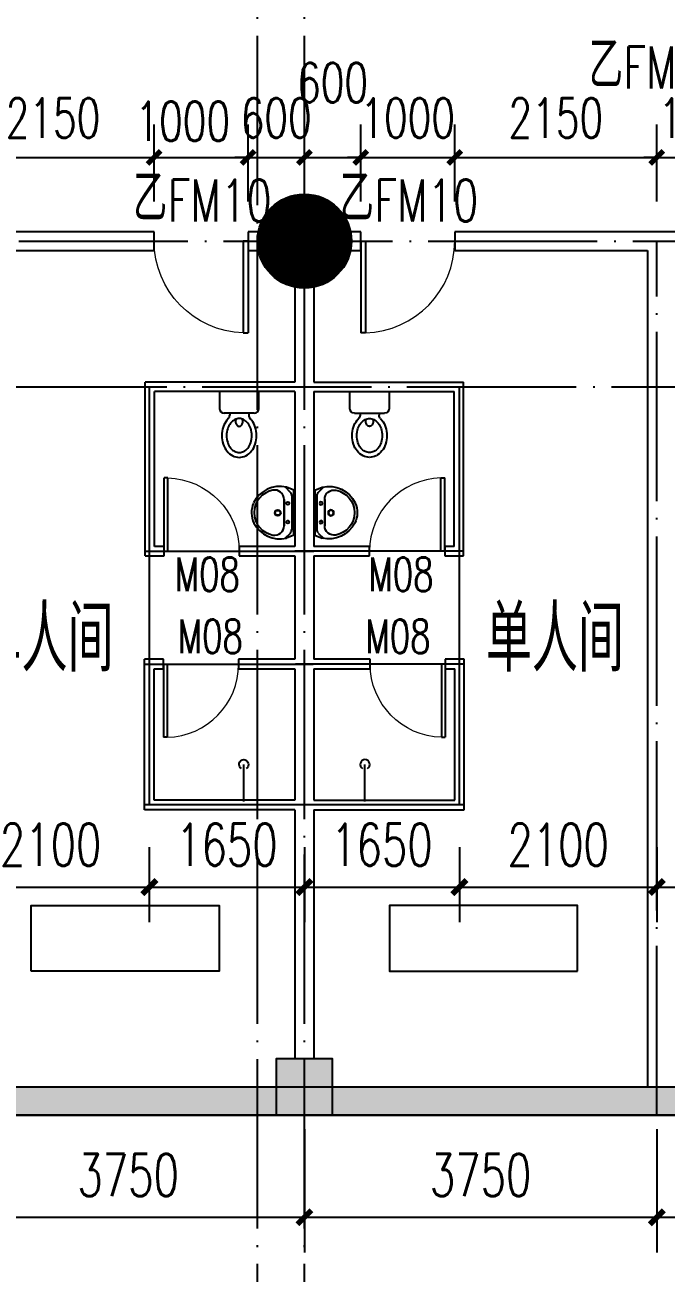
# Model space of a CAD drawing. Extents: x 246015 to 608740, y -108003 to 88400.
# Drawn here: x 419881 to 426702, y -31442 to -18161 of the extents above; entities that cross this region are included whole.
import ezdxf

# ---------------------------------------------------------------- set-up
doc = ezdxf.new("R2010")
doc.units = 0
doc.header["$LTSCALE"] = 3000
doc.header["$MEASUREMENT"] = 0
doc.header["$PDMODE"] = 1
doc.linetypes.add('DOTE', pattern=[2.42, 2, -0.2, 0.02, -0.2])
doc.layers.get('0').update_dxf_attribs({"linetype": 'CONTINUOUS'})
doc.layers.get('DEFPOINTS').update_dxf_attribs({"linetype": 'CONTINUOUS'})
for name, color, linetype in [('column', 9, 'CONTINUOUS'), ('dote', 1, 'DOTE'), ('LVTRY', 6, 'CONTINUOUS'), ('PUB_DIM', 3, 'CONTINUOUS'), ('PUB_HATCH', 8, 'CONTINUOUS'), ('PUB_TEXT', 7, 'CONTINUOUS'), ('stair', 2, 'CONTINUOUS'), ('WALL', 9, 'CONTINUOUS'), ('WINDOW', 4, 'CONTINUOUS'), ('WINDOW_TEXT', 7, 'CONTINUOUS')]:
    doc.layers.add(name, color=color, linetype=linetype)
doc.styles.add('_TCH_WINDOW', font='SIMPLEX', dxfattribs={"bigfont": 'GBCBIG'})
doc.styles.add('DIM_FONT', font='simplex.shx', dxfattribs={"width": 0.7, "bigfont": 'hztxt.shx'})
doc.dimstyles.new('DIMN140', dxfattribs={"dimscale": 1.4, "dimtxt": 300, "dimasz": 100, "dimexe": 250, "dimexo": 300, "dimgap": 150, "dimtad": 1, "dimdec": 0, "dimzin": 0, "dimdsep": 46, "dimtxsty": 'DIM_FONT', "dimblk": 'ARCHTICK', "dimcen": 0.09, "dimclrt": 7, "dimazin": 2, "dimtfac": 1, "dimtdec": 0, "dimtix": 1, "dimtmove": 2, "dimatfit": 3, "dimfxl": 0, "dimtolj": 1, "dimtzin": 0, "dimarcsym": 0})
doc.dimstyles.new('DIMN150', dxfattribs={"dimscale": 1.5, "dimtxt": 300, "dimasz": 100, "dimexe": 250, "dimexo": 300, "dimgap": 150, "dimtad": 1, "dimdec": 0, "dimzin": 0, "dimdsep": 46, "dimtxsty": 'DIM_FONT', "dimblk": 'ARCHTICK', "dimcen": 0.09, "dimclrt": 7, "dimazin": 2, "dimtfac": 1, "dimtdec": 0, "dimtix": 1, "dimtmove": 2, "dimatfit": 3, "dimfxl": 0, "dimtolj": 1, "dimtzin": 0, "dimarcsym": 0})

# ---------------------------------------------------------------- blocks, each defined once
blk = doc.blocks.new('_ARCHTICK')
at = {"color": 0, "linetype": 'ByBlock', "const_width": 0.4}
blk.add_lwpolyline([(-0.5, -0.5), (0.5, 0.5)], dxfattribs=at)
blk = doc.blocks.new('*D436')
at = {"layer": 'DEFPOINTS', "color": 0}
for p in [(427654, -19571), (426604, -20461), (427654, -20461)]:
    blk.add_point(p, dxfattribs=at)
at = {"layer": 'PUB_DIM', "color": 0, "lineweight": -2}
for p, q in [((426604, -20041), (426604, -19221)), ((427654, -20041), (427654, -19221)), ((426604, -19571), (426464, -19571)), ((426604, -19571), (427654, -19571)), ((427654, -19571), (427794, -19571))]:
    blk.add_line(p, q, dxfattribs=at)
at = {"layer": 'PUB_DIM', "color": 0, "lineweight": -2, "xscale": 140, "yscale": 140, "zscale": 140}
blk.add_blockref('_ARCHTICK', (426604, -19571), dxfattribs=at)
at = {"layer": 'PUB_DIM', "color": 0, "lineweight": -2, "xscale": 140, "yscale": 140, "zscale": 140, "rotation": 180}
blk.add_blockref('_ARCHTICK', (427654, -19571), dxfattribs=at)
at = {"layer": 'PUB_DIM', "color": 7, "insert": (427129, -19151), "char_height": 420, "attachment_point": 5, "style": 'DIM_FONT'}
blk.add_mtext('\\A1;1050', dxfattribs=at)
blk = doc.blocks.new('*D437')
at = {"layer": 'DEFPOINTS', "color": 0}
for p in [(426604, -19571), (424453, -20461), (426604, -20461)]:
    blk.add_point(p, dxfattribs=at)
at = {"layer": 'PUB_DIM', "color": 0, "lineweight": -2}
for p, q in [((424453, -20041), (424453, -19221)), ((426604, -20041), (426604, -19221)), ((424453, -19571), (426604, -19571))]:
    blk.add_line(p, q, dxfattribs=at)
at = {"layer": 'PUB_DIM', "color": 0, "lineweight": -2, "xscale": 140, "yscale": 140, "zscale": 140, "rotation": 180}
blk.add_blockref('_ARCHTICK', (424453, -19571), dxfattribs=at)
at = {"layer": 'PUB_DIM', "color": 0, "lineweight": -2, "xscale": 140, "yscale": 140, "zscale": 140}
blk.add_blockref('_ARCHTICK', (426604, -19571), dxfattribs=at)
at = {"layer": 'PUB_DIM', "color": 7, "insert": (425529, -19151), "char_height": 420, "attachment_point": 5, "style": 'DIM_FONT'}
blk.add_mtext('\\A1;2150', dxfattribs=at)
blk = doc.blocks.new('*D438')
at = {"layer": 'DEFPOINTS', "color": 0}
for p in [(424453, -19571), (423453, -20461), (424453, -20461)]:
    blk.add_point(p, dxfattribs=at)
at = {"layer": 'PUB_DIM', "color": 0, "lineweight": -2}
for p, q in [((423453, -20041), (423453, -19221)), ((424453, -20041), (424453, -19221)), ((423453, -19571), (423313, -19571)), ((423453, -19571), (424453, -19571)), ((424453, -19571), (424593, -19571))]:
    blk.add_line(p, q, dxfattribs=at)
at = {"layer": 'PUB_DIM', "color": 0, "lineweight": -2, "xscale": 140, "yscale": 140, "zscale": 140}
blk.add_blockref('_ARCHTICK', (423453, -19571), dxfattribs=at)
at = {"layer": 'PUB_DIM', "color": 0, "lineweight": -2, "xscale": 140, "yscale": 140, "zscale": 140, "rotation": 180}
blk.add_blockref('_ARCHTICK', (424453, -19571), dxfattribs=at)
at = {"layer": 'PUB_DIM', "color": 7, "insert": (423953, -19151), "char_height": 420, "attachment_point": 5, "style": 'DIM_FONT'}
blk.add_mtext('\\A1;1000', dxfattribs=at)
blk = doc.blocks.new('*D439')
at = {"layer": 'DEFPOINTS', "color": 0}
for p in [(423453, -19571), (422854, -20461), (423453, -20461)]:
    blk.add_point(p, dxfattribs=at)
at = {"layer": 'PUB_DIM', "color": 0, "lineweight": -2}
for p, q in [((422854, -20041), (422854, -19221)), ((423453, -20041), (423453, -19221)), ((422854, -19571), (423453, -19571))]:
    blk.add_line(p, q, dxfattribs=at)
at = {"layer": 'PUB_DIM', "color": 0, "lineweight": -2, "xscale": 140, "yscale": 140, "zscale": 140, "rotation": 180}
blk.add_blockref('_ARCHTICK', (422854, -19571), dxfattribs=at)
at = {"layer": 'PUB_DIM', "color": 0, "lineweight": -2, "xscale": 140, "yscale": 140, "zscale": 140}
blk.add_blockref('_ARCHTICK', (423453, -19571), dxfattribs=at)
at = {"layer": 'PUB_DIM', "color": 7, "insert": (423154, -18776), "char_height": 420, "attachment_point": 5, "style": 'DIM_FONT'}
blk.add_mtext('\\A1;600', dxfattribs=at)
blk = doc.blocks.new('*D440')
at = {"layer": 'DEFPOINTS', "color": 0}
for p in [(422854, -19571), (422254, -20461), (422854, -20461)]:
    blk.add_point(p, dxfattribs=at)
at = {"layer": 'PUB_DIM', "color": 0, "lineweight": -2}
for p, q in [((422254, -20041), (422254, -19221)), ((422854, -20041), (422854, -19221)), ((422254, -19571), (422114, -19571)), ((422254, -19571), (422854, -19571)), ((422854, -19571), (422994, -19571))]:
    blk.add_line(p, q, dxfattribs=at)
at = {"layer": 'PUB_DIM', "color": 0, "lineweight": -2, "xscale": 140, "yscale": 140, "zscale": 140}
blk.add_blockref('_ARCHTICK', (422254, -19571), dxfattribs=at)
at = {"layer": 'PUB_DIM', "color": 0, "lineweight": -2, "xscale": 140, "yscale": 140, "zscale": 140, "rotation": 180}
blk.add_blockref('_ARCHTICK', (422854, -19571), dxfattribs=at)
at = {"layer": 'PUB_DIM', "color": 7, "insert": (422554, -19151), "char_height": 420, "attachment_point": 5, "style": 'DIM_FONT'}
blk.add_mtext('\\A1;600', dxfattribs=at)
blk = doc.blocks.new('*D441')
at = {"layer": 'DEFPOINTS', "color": 0}
for p in [(422254, -19571), (421254, -20461), (422254, -20461)]:
    blk.add_point(p, dxfattribs=at)
at = {"layer": 'PUB_DIM', "color": 0, "lineweight": -2}
for p, q in [((421254, -20041), (421254, -19221)), ((422254, -20041), (422254, -19221)), ((421254, -19571), (422254, -19571))]:
    blk.add_line(p, q, dxfattribs=at)
at = {"layer": 'PUB_DIM', "color": 0, "lineweight": -2, "xscale": 140, "yscale": 140, "zscale": 140, "rotation": 180}
blk.add_blockref('_ARCHTICK', (421254, -19571), dxfattribs=at)
at = {"layer": 'PUB_DIM', "color": 0, "lineweight": -2, "xscale": 140, "yscale": 140, "zscale": 140}
blk.add_blockref('_ARCHTICK', (422254, -19571), dxfattribs=at)
at = {"layer": 'PUB_DIM', "color": 7, "insert": (421560, -19186), "char_height": 420, "attachment_point": 5, "style": 'DIM_FONT'}
blk.add_mtext('\\A1;1000', dxfattribs=at)
blk = doc.blocks.new('*D442')
at = {"layer": 'DEFPOINTS', "color": 0}
for p in [(421254, -19571), (419104, -20461), (421254, -20461)]:
    blk.add_point(p, dxfattribs=at)
at = {"layer": 'PUB_DIM', "color": 0, "lineweight": -2}
for p, q in [((419104, -20041), (419104, -19221)), ((421254, -20041), (421254, -19221)), ((419104, -19571), (421254, -19571))]:
    blk.add_line(p, q, dxfattribs=at)
at = {"layer": 'PUB_DIM', "color": 0, "lineweight": -2, "xscale": 140, "yscale": 140, "zscale": 140, "rotation": 180}
blk.add_blockref('_ARCHTICK', (419104, -19571), dxfattribs=at)
at = {"layer": 'PUB_DIM', "color": 0, "lineweight": -2, "xscale": 140, "yscale": 140, "zscale": 140}
blk.add_blockref('_ARCHTICK', (421254, -19571), dxfattribs=at)
at = {"layer": 'PUB_DIM', "color": 7, "insert": (420179, -19151), "char_height": 420, "attachment_point": 5, "style": 'DIM_FONT'}
blk.add_mtext('\\A1;2150', dxfattribs=at)
blk = doc.blocks.new('*D718')
at = {"layer": 'DEFPOINTS', "color": 0}
for p in [(426604, -29461), (430354, -29461), (430354, -30849)]:
    blk.add_point(p, dxfattribs=at)
at = {"layer": 'PUB_DIM', "color": 0, "lineweight": -2}
for p, q in [((426604, -29911), (426604, -31224)), ((430354, -29911), (430354, -31224)), ((426604, -30849), (430354, -30849))]:
    blk.add_line(p, q, dxfattribs=at)
at = {"layer": 'PUB_DIM', "color": 0, "lineweight": -2, "xscale": 150, "yscale": 150, "zscale": 150, "rotation": 180}
blk.add_blockref('_ARCHTICK', (426604, -30849), dxfattribs=at)
at = {"layer": 'PUB_DIM', "color": 0, "lineweight": -2, "xscale": 150, "yscale": 150, "zscale": 150}
blk.add_blockref('_ARCHTICK', (430354, -30849), dxfattribs=at)
at = {"layer": 'PUB_DIM', "color": 7, "insert": (428479, -30399), "char_height": 450, "attachment_point": 5, "style": 'DIM_FONT'}
blk.add_mtext('\\A1;3750', dxfattribs=at)
blk = doc.blocks.new('*D719')
at = {"layer": 'DEFPOINTS', "color": 0}
for p in [(422854, -29461), (426604, -29461), (426604, -30849)]:
    blk.add_point(p, dxfattribs=at)
at = {"layer": 'PUB_DIM', "color": 0, "lineweight": -2}
for p, q in [((422854, -29911), (422854, -31224)), ((426604, -29911), (426604, -31224)), ((422854, -30849), (426604, -30849))]:
    blk.add_line(p, q, dxfattribs=at)
at = {"layer": 'PUB_DIM', "color": 0, "lineweight": -2, "xscale": 150, "yscale": 150, "zscale": 150, "rotation": 180}
blk.add_blockref('_ARCHTICK', (422854, -30849), dxfattribs=at)
at = {"layer": 'PUB_DIM', "color": 0, "lineweight": -2, "xscale": 150, "yscale": 150, "zscale": 150}
blk.add_blockref('_ARCHTICK', (426604, -30849), dxfattribs=at)
at = {"layer": 'PUB_DIM', "color": 7, "insert": (424729, -30399), "char_height": 450, "attachment_point": 5, "style": 'DIM_FONT'}
blk.add_mtext('\\A1;3750', dxfattribs=at)
blk = doc.blocks.new('*D720')
at = {"layer": 'DEFPOINTS', "color": 0}
for p in [(419104, -29461), (422854, -29461), (422854, -30849)]:
    blk.add_point(p, dxfattribs=at)
at = {"layer": 'PUB_DIM', "color": 0, "lineweight": -2}
for p, q in [((419104, -29911), (419104, -31224)), ((422854, -29911), (422854, -31224)), ((419104, -30849), (422854, -30849))]:
    blk.add_line(p, q, dxfattribs=at)
at = {"layer": 'PUB_DIM', "color": 0, "lineweight": -2, "xscale": 150, "yscale": 150, "zscale": 150, "rotation": 180}
blk.add_blockref('_ARCHTICK', (419104, -30849), dxfattribs=at)
at = {"layer": 'PUB_DIM', "color": 0, "lineweight": -2, "xscale": 150, "yscale": 150, "zscale": 150}
blk.add_blockref('_ARCHTICK', (422854, -30849), dxfattribs=at)
at = {"layer": 'PUB_DIM', "color": 7, "insert": (420979, -30399), "char_height": 450, "attachment_point": 5, "style": 'DIM_FONT'}
blk.add_mtext('\\A1;3750', dxfattribs=at)
blk = doc.blocks.new('*D754')
at = {"layer": 'DEFPOINTS', "color": 0}
for p in [(419104, -26462), (421204, -26462), (421204, -27335)]:
    blk.add_point(p, dxfattribs=at)
at = {"layer": 'PUB_DIM', "color": 0, "lineweight": -2}
for p, q in [((419104, -26912), (419104, -27710)), ((421204, -26912), (421204, -27710)), ((419104, -27335), (421204, -27335))]:
    blk.add_line(p, q, dxfattribs=at)
at = {"layer": 'PUB_DIM', "color": 0, "lineweight": -2, "xscale": 150, "yscale": 150, "zscale": 150, "rotation": 180}
blk.add_blockref('_ARCHTICK', (419104, -27335), dxfattribs=at)
at = {"layer": 'PUB_DIM', "color": 0, "lineweight": -2, "xscale": 150, "yscale": 150, "zscale": 150}
blk.add_blockref('_ARCHTICK', (421204, -27335), dxfattribs=at)
at = {"layer": 'PUB_DIM', "color": 7, "insert": (420154, -26885), "char_height": 450, "attachment_point": 5, "style": 'DIM_FONT'}
blk.add_mtext('\\A1;2100', dxfattribs=at)
blk = doc.blocks.new('*D755')
at = {"layer": 'DEFPOINTS', "color": 0}
for p in [(421204, -26462), (422854, -26462), (422854, -27335)]:
    blk.add_point(p, dxfattribs=at)
at = {"layer": 'PUB_DIM', "color": 0, "lineweight": -2}
for p, q in [((421204, -26912), (421204, -27710)), ((422854, -26912), (422854, -27710)), ((421204, -27335), (422854, -27335))]:
    blk.add_line(p, q, dxfattribs=at)
at = {"layer": 'PUB_DIM', "color": 0, "lineweight": -2, "xscale": 150, "yscale": 150, "zscale": 150, "rotation": 180}
blk.add_blockref('_ARCHTICK', (421204, -27335), dxfattribs=at)
at = {"layer": 'PUB_DIM', "color": 0, "lineweight": -2, "xscale": 150, "yscale": 150, "zscale": 150}
blk.add_blockref('_ARCHTICK', (422854, -27335), dxfattribs=at)
at = {"layer": 'PUB_DIM', "color": 7, "insert": (422029, -26885), "char_height": 450, "attachment_point": 5, "style": 'DIM_FONT'}
blk.add_mtext('\\A1;1650', dxfattribs=at)
blk = doc.blocks.new('*D756')
at = {"layer": 'DEFPOINTS', "color": 0}
for p in [(422854, -26462), (424503, -26462), (424503, -27335)]:
    blk.add_point(p, dxfattribs=at)
at = {"layer": 'PUB_DIM', "color": 0, "lineweight": -2}
for p, q in [((422854, -26912), (422854, -27710)), ((424503, -26912), (424503, -27710)), ((422854, -27335), (424503, -27335))]:
    blk.add_line(p, q, dxfattribs=at)
at = {"layer": 'PUB_DIM', "color": 0, "lineweight": -2, "xscale": 150, "yscale": 150, "zscale": 150, "rotation": 180}
blk.add_blockref('_ARCHTICK', (422854, -27335), dxfattribs=at)
at = {"layer": 'PUB_DIM', "color": 0, "lineweight": -2, "xscale": 150, "yscale": 150, "zscale": 150}
blk.add_blockref('_ARCHTICK', (424503, -27335), dxfattribs=at)
at = {"layer": 'PUB_DIM', "color": 7, "insert": (423679, -26885), "char_height": 450, "attachment_point": 5, "style": 'DIM_FONT'}
blk.add_mtext('\\A1;1650', dxfattribs=at)
blk = doc.blocks.new('*D757')
at = {"layer": 'DEFPOINTS', "color": 0}
for p in [(424503, -26462), (426604, -26462), (426604, -27335)]:
    blk.add_point(p, dxfattribs=at)
at = {"layer": 'PUB_DIM', "color": 0, "lineweight": -2}
for p, q in [((424503, -26912), (424503, -27710)), ((426604, -26912), (426604, -27710)), ((424503, -27335), (426604, -27335))]:
    blk.add_line(p, q, dxfattribs=at)
at = {"layer": 'PUB_DIM', "color": 0, "lineweight": -2, "xscale": 150, "yscale": 150, "zscale": 150, "rotation": 180}
blk.add_blockref('_ARCHTICK', (424503, -27335), dxfattribs=at)
at = {"layer": 'PUB_DIM', "color": 0, "lineweight": -2, "xscale": 150, "yscale": 150, "zscale": 150}
blk.add_blockref('_ARCHTICK', (426604, -27335), dxfattribs=at)
at = {"layer": 'PUB_DIM', "color": 7, "insert": (425554, -26885), "char_height": 450, "attachment_point": 5, "style": 'DIM_FONT'}
blk.add_mtext('\\A1;2100', dxfattribs=at)
blk = doc.blocks.new('*D758')
at = {"layer": 'DEFPOINTS', "color": 0}
for p in [(426604, -26462), (428704, -26462), (428704, -27335)]:
    blk.add_point(p, dxfattribs=at)
at = {"layer": 'PUB_DIM', "color": 0, "lineweight": -2}
for p, q in [((426604, -26912), (426604, -27710)), ((428704, -26912), (428704, -27710)), ((426604, -27335), (428704, -27335))]:
    blk.add_line(p, q, dxfattribs=at)
at = {"layer": 'PUB_DIM', "color": 0, "lineweight": -2, "xscale": 150, "yscale": 150, "zscale": 150, "rotation": 180}
blk.add_blockref('_ARCHTICK', (426604, -27335), dxfattribs=at)
at = {"layer": 'PUB_DIM', "color": 0, "lineweight": -2, "xscale": 150, "yscale": 150, "zscale": 150}
blk.add_blockref('_ARCHTICK', (428704, -27335), dxfattribs=at)
at = {"layer": 'PUB_DIM', "color": 7, "insert": (427654, -26885), "char_height": 450, "attachment_point": 5, "style": 'DIM_FONT'}
blk.add_mtext('\\A1;2100', dxfattribs=at)
blk = doc.blocks.new('_YZH')
blk.add_circle((0, 0), 0.5)
at = {"layer": 'PUB_HATCH', "const_width": 0.5}
blk.add_lwpolyline([(-0.25, 0, 1), (0.25, 0, 1)], format="xyb", close=True, dxfattribs=at)
blk = doc.blocks.new('$DorLib2D$00000001')
for p, q in [((0.45, 0.975), (0.5, 0.975)), ((0.45, 0), (0.45, 0.975)), ((0.5, 0), (0.5, 0.975)), ((0.5, 0), (0.45, 0))]:
    blk.add_line(p, q)
at = {"lineweight": 13}
blk.add_arc((0.475, 0), 0.975, 91.4693, 180, dxfattribs=at)
blk = doc.blocks.new('$lvtry$00000005')
for p, q in [((-210, 0, 0), (-210, -180, 0)), ((210, 0, 0), (-210, 0, 0)), ((210, -180, 0), (210, 0, 0)), ((160, -230, 0), (-160, -230, 0)), ((-101, -230, 0), (-101, -254, 0)), ((101, -230, 0), (101, -254, 0))]:
    blk.add_line(p, q)
at = {"elevation": 0}
blk.add_lwpolyline([(-135, -469, 0.080312), (-123, -544, 0.089014), (-92, -602, 0.104918), (-46, -639, 0.119812), (0, -650, 0.119812), (46, -639, 0.104918), (92, -602, 0.089014), (123, -544, 0.080312), (135, -469, 0.080312), (123, -395, 0.089014), (92, -337, 0.104918), (46, -300, 0.119812), (0, -288, 0.119812), (-46, -300, 0.104918), (-92, -337, 0.089014), (-123, -395, 0.080312)], format="xyb", close=True, dxfattribs=at)
for points in [[(-35, -295, 0.013578), (-36, -298, 0.073567), (-39, -318, 0.073567)], [(-39, -318, 0.073567), (-36, -339, 0.084454), (-27, -356, 0.10642), (-14, -368, 0.129709), (0, -372, 0.129709), (14, -368, 0.10642), (27, -356, 0.084454), (36, -339, 0.073567), (39, -318, 0.073567), (36, -298, 0.014016), (35, -295, 0.10642)]]:
    blk.add_lwpolyline(points, format="xyb", dxfattribs=at)
for centre, radius, start, end in [((-160, -180, 0), 50, 180, 270), ((-151, -254, 0), 50, 314.8144, 0), ((151, -254, 0), 50, 180, 225.2555), ((160, -180, 0), 50, 270, 0), ((102, -469, 0), 287, 161.6333, 180), ((52, -453, 0), 235, 141.2863, 161.6333), ((20, -427, 0), 194, 134.8144, 141.2863), ((-20, -427, 0), 194, 38.7137, 45.2555), ((-52, -453, 0), 235, 18.3667, 38.7137), ((-102, -469, 0), 287, 0, 18.3667), ((102, -469, 0), 287, 180, 198.3667), ((-102, -469, 0), 287, 341.6333, 0), ((52, -486, 0), 235, 198.3667, 218.7137), ((20, -512, 0), 194, 218.7137, 242.6714), ((-20, -512, 0), 194, 297.3286, 321.2863), ((-52, -486, 0), 235, 321.2863, 341.6333), ((0, -551, 0), 150, 242.6714, 270), ((0, -551, 0), 150, 270, 297.3286)]:
    blk.add_arc(centre, radius, start, end)
blk = doc.blocks.new('$lvtry$00000010')
blk.add_line((0, -37), (0, -432))
blk.add_arc((0, -432), 50, 121.0332, 58.9668)
blk = doc.blocks.new('$lvtry$00000178')
for p, q in [((-240, 0, 0), (-270, -79, 0)), ((240, 0, 0), (-240, 0, 0)), ((-237, 0, 0), (239, 0, 0)), ((240, 0, 0), (270, -79, 0)), ((-213, -36, 0), (-271, -91, 0)), ((-179, -23, 0), (181, -23, 0)), ((-141, -105, 0), (141, -105, 0)), ((141, -105, 0), (-141, -105, 0)), ((217, -37, 0), (274, -95, 0))]:
    blk.add_line(p, q)
for centre, radius in [((-99, -65, 0), 16.3), ((101, -65, 0), 16.3), ((2, -172, 0), 31.6)]:
    blk.add_circle(centre, radius)
at = {"lineweight": 13}
blk.add_circle((2, -172, 0), 23, dxfattribs=at)
for centre, radius, start, end in [((28, -152, 0), 307, 166.1751, 244.7296), ((-141, -205, 0), 100, 90, 190.5602), ((-179, -73, 0), 50, 90, 133.181), ((-28, -152, 0), 307, 297.0639, 13.8249), ((141, -205, 0), 100, 349.4398, 90), ((181, -73, 0), 50, 44.5607, 90), ((0, -179, 0), 243, 190.5602, 349.4398), ((0, -201, 0), 250, 245.8071, 296.4628)]:
    blk.add_arc(centre, radius, start, end)
blk.add_point((1, -65, 0))
blk = doc.blocks.new('_FZH')
blk.add_lwpolyline([(-0.5, -0.5), (0.5, -0.5), (0.5, 0.5), (-0.5, 0.5)], close=True)
at = {"layer": 'PUB_HATCH'}
blk.add_solid([(-0.5, -0.5), (0.5, -0.5), (-0.5, 0.5), (0.5, 0.5)], dxfattribs=at)

msp = doc.modelspace()

# ---------------------------------------------------------------- hatches: boundary and pattern name
at = {"layer": 'PUB_HATCH'}
for points in [[(422553.9, -29761.4), (422553.9, -29461.4), (419103.9, -29461.4), (419103.9, -29761.4)], [(423153.9, -29461.4), (423153.9, -29761.4), (426603.9, -29761.4), (426603.9, -29461.4)], [(426603.9, -29461.4), (426603.9, -29761.4), (430353.9, -29761.4), (430353.9, -29461.4)]]:
    msp.add_hatch(color=256, dxfattribs=at).paths.add_polyline_path(points)

# ---------------------------------------------------------------- linework, layer by layer
at = {"layer": 'dote', "ltscale": 0.3}
for p, q in [((422853.9, -81061.4), (422853.9, 53538.6)), ((422353.9, -81061.4), (422353.9, 706.8)), ((295667.9, -20461.4), (554353.9, -20461.4)), ((426603.9, -29761.4), (426603.9, -20461.4)), ((417410.9, -22011.4), (454653.9, -22011.4)), ((421160.9, -23761.6), (422953.9, -23761.6)), ((424546.9, -23761.6), (422753.9, -23761.6)), ((421154.3, -24961.7), (422947.3, -24961.7)), ((424553.4, -24961.7), (422760.4, -24961.7)), ((295667.9, -29461.4), (554353.9, -29461.4))]:
    msp.add_line(p, q, dxfattribs=at)
at = {"layer": 'dote'}
for p, q in [((421204.3, -26461.7), (421204.3, -22011.4)), ((424503.4, -26461.7), (424503.4, -22011.4)), ((424553.4, -26461.7), (421154.3, -26461.7))]:
    msp.add_line(p, q, dxfattribs=at)
at = {"layer": 'LVTRY'}
for points in [[(419947, -28231), (419947, -27531), (421947, -27531), (421947, -28231), (419947, -28231)], [(425760.7, -28231), (425760.7, -27531), (423760.7, -27531), (423760.7, -28231), (425760.7, -28231)]]:
    msp.add_lwpolyline(points, close=True, dxfattribs=at)
at = {"layer": 'stair'}
msp.add_lwpolyline([(299553.9, 3467.8), (299553.9, 28838.6), (316453.9, 28838.6), (316453.9, 27409.7), (323493.1, 28025.5), (322800.2, 35945.3, -0.0349916), (393128.8, 42129.1), (393066.7, 42838.6), (467189.2, 42838.6), (467163, 42538.6), (467127.7, 42135.3, -0.0358539), (537955.2, 35916.1), (536854.9, 23339.1), (538648, 23182.2), (537798.3, 13438.6), (553653.9, 13438.6), (553653.9, -20761.4), (454653.9, -20761.4), (454653.9, -29761.4), (393186.2, -29761.4), (325560.9, -48546.2), (299553.9, 3467.8)], format="xyb", close=True, dxfattribs=at)
at = {"layer": 'WALL'}
for p, q in [((421254.3, -20361.4), (419103.9, -20361.4)), ((421254.3, -20561.4), (421254.3, -20361.4)), ((422364, -20361.4), (422254.3, -20361.4)), ((422254.3, -20361.4), (422254.3, -20561.4)), ((423453.4, -20361.4), (423343.8, -20361.4)), ((423453.4, -20561.4), (423453.4, -20361.4)), ((426603.9, -20361.4), (424453.4, -20361.4)), ((424453.4, -20361.4), (424453.4, -20561.4)), ((427653.9, -20361.4), (426603.9, -20361.4)), ((419203.9, -20561.4), (421254.3, -20561.4)), ((422254.3, -20561.4), (422364, -20561.4)), ((423343.8, -20561.4), (423453.4, -20561.4)), ((424453.4, -20561.4), (426503.9, -20561.4)), ((426503.9, -20561.4), (426503.9, -29461.4)), ((422753.9, -20951.3), (422753.9, -21961.4)), ((422953.9, -20951.3), (422953.9, -21961.4)), ((422753.9, -21961.4), (421160.9, -21961.4)), ((421160.9, -23811.6), (421160.9, -21961.4)), ((422953.9, -21961.4), (424546.9, -21961.4)), ((424546.9, -23811.6), (424546.9, -21961.4)), ((422753.9, -22061.4), (421260.9, -22061.4)), ((421260.9, -23711.6), (421260.9, -22061.4)), ((422753.9, -22061.4), (422753.9, -23711.6)), ((422953.9, -22061.4), (422953.9, -23711.6)), ((422953.9, -22061.4), (424446.9, -22061.4)), ((424446.9, -23711.6), (424446.9, -22061.4)), ((421360.9, -23711.6), (421260.9, -23711.6)), ((421360.9, -23811.6), (421360.9, -23711.6)), ((422753.9, -23711.6), (422160.9, -23711.6)), ((422160.9, -23711.6), (422160.9, -23811.6)), ((423546.9, -23711.6), (422953.9, -23711.6)), ((423546.9, -23811.6), (423546.9, -23711.6)), ((424446.9, -23711.6), (424346.9, -23711.6)), ((424346.9, -23711.6), (424346.9, -23811.6)), ((421160.9, -23811.6), (421360.9, -23811.6)), ((422160.9, -23811.6), (422753.9, -23811.6)), ((422753.9, -23811.6), (422753.9, -24911.7)), ((422953.9, -23811.6), (422953.9, -24911.7)), ((422953.9, -23811.6), (423546.9, -23811.6)), ((424346.9, -23811.6), (424546.9, -23811.6)), ((421354.3, -24911.7), (421154.3, -24911.7)), ((421154.3, -26511.7), (421154.3, -24911.7)), ((421354.3, -25011.7), (421354.3, -24911.7)), ((422753.9, -24911.7), (422154.3, -24911.7)), ((422154.3, -24911.7), (422154.3, -25011.7)), ((423553.4, -24911.7), (422953.9, -24911.7)), ((423553.4, -25011.7), (423553.4, -24911.7)), ((424553.4, -24911.7), (424353.4, -24911.7)), ((424353.4, -24911.7), (424353.4, -25011.7)), ((424553.4, -26511.7), (424553.4, -24911.7)), ((421254.3, -25011.7), (421354.3, -25011.7)), ((421254.3, -26411.7), (421254.3, -25011.7)), ((422154.3, -25011.7), (422753.9, -25011.7)), ((422753.9, -25011.7), (422753.9, -26411.7)), ((422953.9, -25011.7), (422953.9, -26411.7)), ((422953.9, -25011.7), (423553.4, -25011.7)), ((424353.4, -25011.7), (424453.4, -25011.7)), ((424453.4, -26411.7), (424453.4, -25011.7)), ((422753.9, -26411.7), (421254.3, -26411.7)), ((422953.9, -26411.7), (424453.4, -26411.7)), ((422753.9, -26511.7), (421154.3, -26511.7)), ((422753.9, -26511.7), (422753.9, -29161.4)), ((422953.9, -26511.7), (422953.9, -29161.4)), ((422953.9, -26511.7), (424553.4, -26511.7)), ((419103.9, -29461.4), (422553.9, -29461.4)), ((423153.9, -29461.4), (426603.9, -29461.4)), ((426603.9, -29461.4), (430353.9, -29461.4)), ((419103.9, -29761.4), (422553.9, -29761.4)), ((423153.9, -29761.4), (426603.9, -29761.4)), ((426603.9, -29761.4), (430353.9, -29761.4))]:
    msp.add_line(p, q, dxfattribs=at)

# ---------------------------------------------------------------- block references
at = {"layer": 'column', "xscale": 1000, "yscale": 1000, "zscale": 1000}
msp.add_blockref('_YZH', (422853.9, -20461.4), dxfattribs=at)
at = {"layer": 'column', "xscale": 600, "yscale": 600, "zscale": 600, "rotation": 359.9999999867598}
msp.add_blockref('_FZH', (422853.9, -29461.4), dxfattribs=at)
at = {"layer": 'LVTRY'}
msp.add_blockref('$lvtry$00000005', (422160.9, -22061.4), dxfattribs=at)
for name, p, yscale, rotation in [('$lvtry$00000005', (423546.9, -22061.4), -0.9999999999999998, 180), ('$lvtry$00000178', (422965.1, -23350.9), -1, 270.0000000001104), ('$lvtry$00000010', (422209, -26461.4, 0), -0.999999999999999, 359.9999745933305)]:
    msp.add_blockref(name, p, dxfattribs=dict(at, yscale=yscale, rotation=rotation))
for name, p, rotation in [('$lvtry$00000178', (422742.6, -23350.9), 269.9999999998895), ('$lvtry$00000010', (423498.8, -26461.4, 0), 180.0000254066695)]:
    msp.add_blockref(name, p, dxfattribs=dict(at, rotation=rotation))
at = {"layer": 'WINDOW', "yscale": 1000, "rotation": 179.9999999986701}
for p, xscale, zscale in [((421754.3, -20461.4), -1000, -1000), ((423953.4, -20461.4), 1000, 1000)]:
    msp.add_blockref('$DorLib2D$00000001', p, dxfattribs=dict(at, xscale=xscale, zscale=zscale))
at = {"layer": 'WINDOW'}
ref = msp.add_blockref('$DorLib2D$00000001', (421760.9, -23761.6), dxfattribs=dict(at, xscale=800, yscale=-800, zscale=800, rotation=180))
ref.add_attrib('A', 'M08', (421507.9, -24844.5), dxfattribs={"layer": 'WINDOW_TEXT', "height": 357, "style": '_TCH_WINDOW', "width": 0.705882})
ref = msp.add_blockref('$DorLib2D$00000001', (423946.9, -23761.6), dxfattribs=dict(at, xscale=800, yscale=800, zscale=800))
ref.add_attrib('A', 'M08', (423503.8, -24844.5), dxfattribs={"layer": 'WINDOW_TEXT', "height": 357, "style": '_TCH_WINDOW', "width": 0.705882})
ref = msp.add_blockref('$DorLib2D$00000001', (421754.3, -24961.7), dxfattribs=dict(at, xscale=800, yscale=800, zscale=800, rotation=180))
ref.add_attrib('A', 'M08', (421475.6, -24185.1), dxfattribs={"layer": 'WINDOW_TEXT', "height": 357, "style": '_TCH_WINDOW', "width": 0.705882})
ref = msp.add_blockref('$DorLib2D$00000001', (423953.4, -24961.7), dxfattribs=dict(at, xscale=800, yscale=-800, zscale=800))
ref.add_attrib('A', 'M08', (423536.1, -24185.1), dxfattribs={"layer": 'WINDOW_TEXT', "height": 357, "style": '_TCH_WINDOW', "width": 0.705882})

# ---------------------------------------------------------------- texts
at = {"layer": 'PUB_TEXT', "style": 'DIM_FONT', "width": 0.7}
for p in [(419353.7, -25043.6), (424784.5, -25043.6)]:
    msp.add_text('单人间', height=700, dxfattribs=at).set_placement(p)
at = {"layer": 'WINDOW_TEXT', "style": '_TCH_WINDOW'}
for p in [(425879.6, -18836.4), (421030, -20252.9), (423229.1, -20252.9)]:
    msp.add_text('乙', height=506.4, rotation=360, dxfattribs=at).set_placement(p)
at = {"layer": 'WINDOW_TEXT', "style": '_TCH_WINDOW', "width": 0.705882}
for p in [(426248.2, -18836.4), (421398.6, -20252.9), (423597.7, -20252.9)]:
    msp.add_text('FM10', height=446.25, rotation=360, dxfattribs=at).set_placement(p)

# ---------------------------------------------------------------- dimensions: what is measured, and where the dimension line sits
at = {"layer": 'PUB_DIM'}
for base, p1, p2, picture, middle in [((423453.4281, -19570.562), (422853.8654, -20461.3735), (423453.4281, -20461.3735), '*D439', (423153.6467, -18776.062)), ((422254.3, -19570.6), (421254.3, -20461.4), (422254.3, -20461.4), '*D441', (421560.5, -19185.6))]:
    dim = msp.add_linear_dim(base=base, p1=p1, p2=p2, angle=0, dimstyle='DIMN140', dxfattribs=at)
    dim.commit()
    dim.dimension.update_dxf_attribs({"geometry": picture, "text_midpoint": middle, "dimtype": 129})
for p1, p2, distance, dimstyle, picture, middle in [((419103.9, -20461.4), (421254.3, -20461.4), 890.8, 'DIMN140', '*D442', (420179.1, -19150.6)), ((422254.3, -20461.4), (422853.9, -20461.4), 890.8, 'DIMN140', '*D440', (422554.1, -19150.6)), ((423453.4, -20461.4), (424453.4, -20461.4), 890.8, 'DIMN140', '*D438', (423953.4, -19150.6)), ((424453.4281, -20461.3735), (426603.8654, -20461.3735), 890.8115, 'DIMN140', '*D437', (425528.6467, -19150.562)), ((426603.9, -20461.4), (427653.9, -20461.4), 890.8, 'DIMN140', '*D436', (427128.9, -19150.6)), ((419103.9, -26461.7), (421204.3, -26461.7), -873.6, 'DIMN150', '*D754', (420154.1, -26885.2)), ((421204.3, -26461.7), (422853.9, -26461.7), -873.6, 'DIMN150', '*D755', (422029.1, -26885.2)), ((422853.8654, -26461.6892), (424503.3886, -26461.6892), -873.5536, 'DIMN150', '*D756', (423678.627, -26885.2428)), ((424503.3886, -26461.6892), (426603.8654, -26461.6892), -873.5536, 'DIMN150', '*D757', (425553.627, -26885.2428)), ((426603.9, -26461.7), (428704.3, -26461.7), -873.6, 'DIMN150', '*D758', (427654.1, -26885.2)), ((419103.9, -29461.4), (422853.9, -29461.4), -1387.1, 'DIMN150', '*D720', (420978.9, -30398.5)), ((422853.9, -29461.4), (426603.9, -29461.4), -1387.1, 'DIMN150', '*D719', (424728.9, -30398.5)), ((426603.9, -29461.4), (430353.9, -29461.4), -1387.1, 'DIMN150', '*D718', (428478.9, -30398.5))]:
    dim = msp.add_aligned_dim(p1=p1, p2=p2, distance=distance, dimstyle=dimstyle, dxfattribs=at)
    dim.commit()
    dim.dimension.update_dxf_attribs({"geometry": picture, "text_midpoint": middle})

doc.saveas('drawing.dxf')
